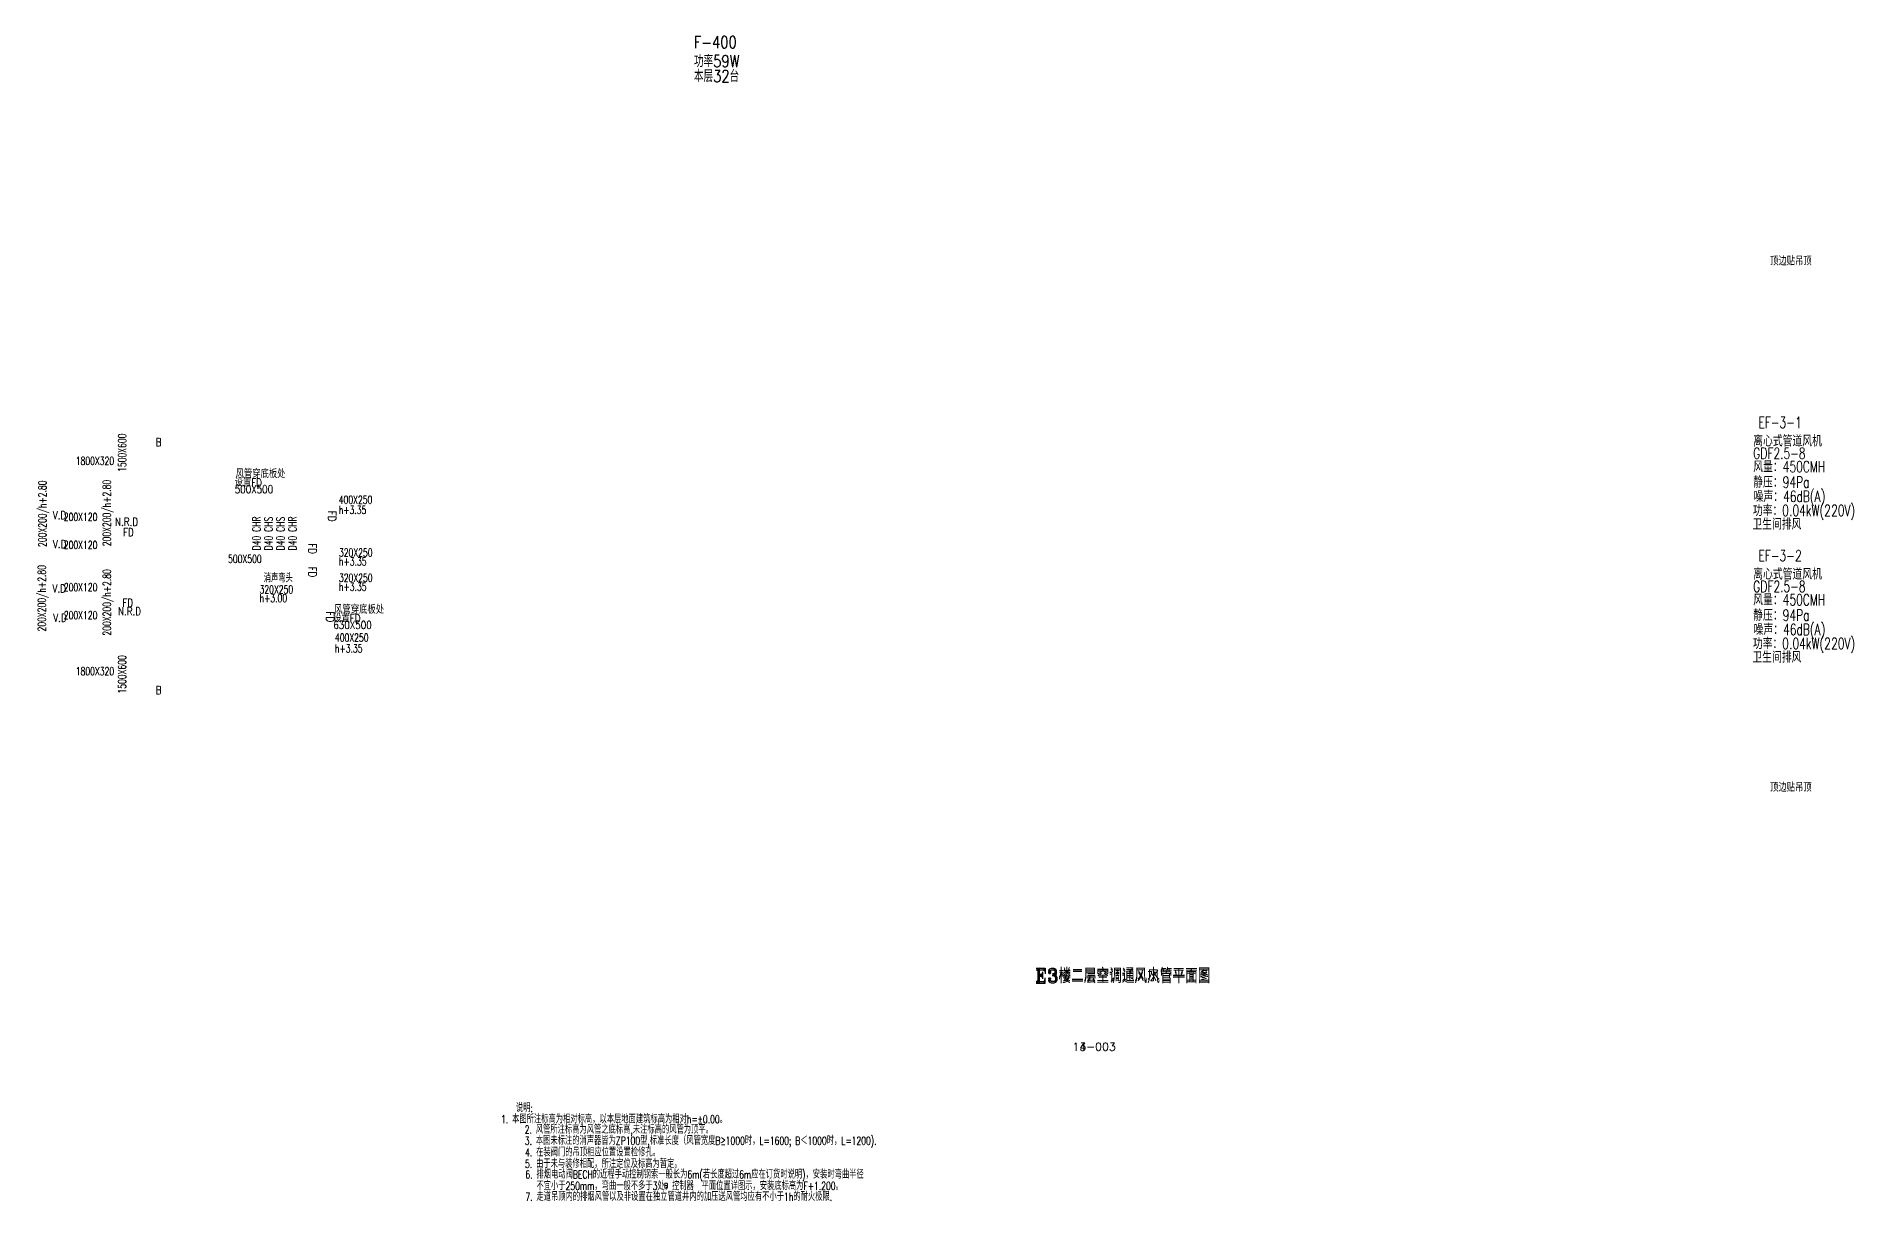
# Model space of a CAD drawing. Extents: x 100209 to 710499, y -54259 to 207392.
# Drawn here: x 486272 to 554160, y 156173 to 199862 of the extents above; entities that cross this region are included whole.
import ezdxf
from ezdxf.enums import TextEntityAlignment as Align

# ---------------------------------------------------------------- set-up
doc = ezdxf.new("R2010")
doc.units = 0
doc.header["$LTSCALE"] = 10
doc.header["$MEASUREMENT"] = 0
for name, color, linetype in [('HVAC-A-DIM', 3, 'Continuous'), ('HVAC-A-DIN', 3, 'Continuous'), ('HVAC-VALVE', 2, 'Continuous'), ('HVAC-W-DIN', 3, 'Continuous'), ('HVAC-XF', 1, 'Continuous'), ('HVAC-XF-DIN', 3, 'Continuous')]:
    doc.layers.add(name, color=color, linetype=linetype)
doc.layers.add('HVAC-提资-电', color=101, linetype='Continuous', plot=False)
doc.styles.add('HZF', font='tj-romans.shx', dxfattribs={"width": 0.7, "bigfont": 'tj-hztxt.shx'})
doc.styles.add('M-TEXT1', font='tj-romans1.shx', dxfattribs={"width": 0.8, "bigfont": 'tj-hztxt.shx'})
doc.styles.add('TKZ1_tjhts.shx', font='tjromant.shx', dxfattribs={"bigfont": 'tjhts.shx'})

msp = doc.modelspace()

# ---------------------------------------------------------------- texts
at = {"layer": 'HVAC-A-DIM', "style": 'HZF', "width": 0.7}
for s, p in [('EF-3-1', (550844, 185159)), ('离心式管道风机', (550652, 184469)), ('GDF2.5-8', (550652, 184004)), ('风量：450CMH', (550652, 183504)), ('静压：94Pa', (550652, 182925)), ('噪声：46dB(A)', (550666, 182388)), ('功率：0.04kW(220V)', (550638, 181861)), ('卫生间排风', (550620, 181349)), ('EF-3-2', (550844, 180167)), ('离心式管道风机', (550652, 179476)), ('GDF2.5-8', (550652, 179011)), ('风量：450CMH', (550652, 178511)), ('静压：94Pa', (550652, 177933)), ('噪声：46dB(A)', (550666, 177396)), ('功率：0.04kW(220V)', (550638, 176869)), ('卫生间排风', (550620, 176357))]:
    msp.add_text(s, height=420, dxfattribs=at).set_placement(p)
at = {"layer": 'HVAC-A-DIN', "style": 'HZF', "width": 0.7}
for s, p in [('1500X600', (489491, 183515)), ('200X200/h+2.80', (486503, 180700)), ('200X200/h+2.80', (488917, 180728)), ('200X200/h+2.80', (486479, 177530)), ('200X200/h+2.80', (488922, 177375)), ('1500X600', (489490, 175200))]:
    msp.add_text(s, height=300, rotation=90, dxfattribs=at).set_placement(p, align=Align.MIDDLE_LEFT)
for s, p in [('1800X320', (487754, 183928)), ('200X120', (487307, 181826)), ('200X120', (487307, 180776)), ('500X500', (493465, 180254)), ('200X120', (487307, 179191)), ('200X120', (487307, 178141)), ('1800X320', (487754, 176040))]:
    msp.add_text(s, height=300, dxfattribs=at).set_placement(p, align=Align.MIDDLE_LEFT)
at = {"layer": 'HVAC-A-DIN', "ltscale": 15, "style": 'HZF', "width": 0.7}
for s, p in [('400X250', (497616, 182470)), ('h+3.35', (497616, 182088)), ('320X250', (497623, 180490)), ('h+3.35', (497623, 180155)), ('320X250', (494646, 179108)), ('消声弯头', (494803, 179529)), ('320X250', (497623, 179542)), ('h+3.35', (497623, 179208)), ('h+3.00', (494646, 178782)), ('400X250', (497472, 177299)), ('h+3.35', (497472, 176894))]:
    msp.add_text(s, height=300, dxfattribs=at).set_placement(p, align=Align.MIDDLE_LEFT)
at = {"layer": 'HVAC-A-DIN', "color": 1, "style": 'TKZ1_tjhts.shx'}
for s, height, p in [('E3楼二层空调通风风管平面图', 500, (527012, 164586)), ('13-003', 300, (525939, 161954))]:
    msp.add_text(s, height=height, dxfattribs=at).set_placement(p, align=Align.MIDDLE_CENTER)
at = {"layer": 'HVAC-A-DIN', "style": 'HZF', "width": 0.7}
for s, p in [('说明:', (504257, 159503)), ('2. 风管所注标高为风管之底标高,未注标高的风管为顶平。', (504589, 158695)), ('3. 本图未标注的消声器皆为ZP100型,标准长度（风管宽度B≥1000时，L=1600; B＜1000时，L=1200).', (504591, 158277)), ('5. 由于未与装修相配，所注定位及标高为暂定。', (504600, 157410)), ('4. 在装阀门的吊顶相应位置设置检修孔。', (504602, 157840)), ('6. 排烟电动阀BECH的近程手动控制钢索一般长为6m(若长度超过6m应在订货时说明)，安装时弯曲半径', (504614, 157011)), ('不宜小于250mm，弯曲一般不多于3处，控制器  平面位置详图示，安装底标高为F+1.200。', (505028, 156581)), ('7. 走道吊顶内的排烟风管以及非设置在独立管道井内的加压送风管均应有不小于1h的耐火极限.', (504614, 156176))]:
    msp.add_text(s, height=300, rotation=359.99997, dxfattribs=at).set_placement(p)
msp.add_text('1. 本图所注标高为相对标高，以本层地面建筑标高为相对h=%%P0.00。', height=300, rotation=359.99997, dxfattribs=at).set_placement((507937, 159234), align=Align.MIDDLE_CENTER)
at = {"layer": 'HVAC-A-DIN', "style": 'M-TEXT1', "width": 0.8}
msp.add_text('B', height=193, rotation=360, dxfattribs=at).set_placement((509893, 156741), align=Align.MIDDLE)
at = {"layer": 'HVAC-VALVE', "style": 'M-TEXT1', "width": 0.8}
for s, p in [('V.D', (487147, 181889)), ('N.R.D', (489660, 181644)), ('V.D', (487151, 180812)), ('V.D', (487132, 179137)), ('V.D', (487162, 178044)), ('N.R.D', (489770, 178287))]:
    msp.add_text(s, height=300, dxfattribs=at).set_placement(p, align=Align.MIDDLE_CENTER)
at = {"layer": 'HVAC-W-DIN', "ltscale": 15, "style": 'M-TEXT1', "width": 0.7}
for s, p in [('D40 CHR', (494681, 180573)), ('D40 CHS', (495131, 180573)), ('D40 CHS', (495581, 180573)), ('D40 CHR', (496031, 180573))]:
    msp.add_text(s, height=300, rotation=90, dxfattribs=at).set_placement(p)
at = {"layer": 'HVAC-W-DIN', "color": 3, "style": 'TKZ1_tjhts.shx'}
for s, height, p in [('E3楼二层空调通风水管平面图', 500, (527012, 164650)), ('14-003', 300, (525939, 161954))]:
    msp.add_text(s, height=height, dxfattribs=at).set_placement(p, align=Align.MIDDLE_CENTER)
at = {"layer": 'HVAC-XF', "style": 'M-TEXT1', "width": 0.8}
for p in [(490752, 184633), (490752, 175333)]:
    msp.add_text('B', height=300, dxfattribs=at).set_placement(p, align=Align.MIDDLE_LEFT)
for p in [(497364, 181855), (496629, 180639), (496629, 179764), (497299, 178080)]:
    msp.add_text('FD', height=300, rotation=270, dxfattribs=at).set_placement(p, align=Align.MIDDLE_CENTER)
for p in [(489729, 181252), (489704, 178607)]:
    msp.add_text('FD', height=300, dxfattribs=at).set_placement(p, align=Align.MIDDLE_CENTER)
at = {"layer": 'HVAC-XF-DIN', "style": 'M-TEXT1', "width": 0.8}
for s, p in [('顶边贴吊顶', (551284, 191416)), ('风管穿底板处', (493748, 183438)), ('风管穿底板处', (497444, 178348)), ('顶边贴吊顶', (551284, 171674))]:
    msp.add_text(s, height=300, dxfattribs=at).set_placement(p, align=Align.MIDDLE_LEFT)
for s, p in [('500X500', (494435, 182865)), ('设置FD', (494224, 183114)), ('630X500', (498132, 177775)), ('设置FD', (497921, 178024))]:
    msp.add_text(s, height=300, dxfattribs=at).set_placement(p, align=Align.MIDDLE_CENTER)
at = {"layer": 'HVAC-提资-电', "style": 'M-TEXT1', "width": 0.8}
for s, p in [('F-400', (510933, 199412, 31)), ('功率59W', (510933, 198702, 31)), ('本层32台', (510933, 198142, 31))]:
    msp.add_text(s, height=450, dxfattribs=at).set_placement(p)

doc.saveas('drawing.dxf')
